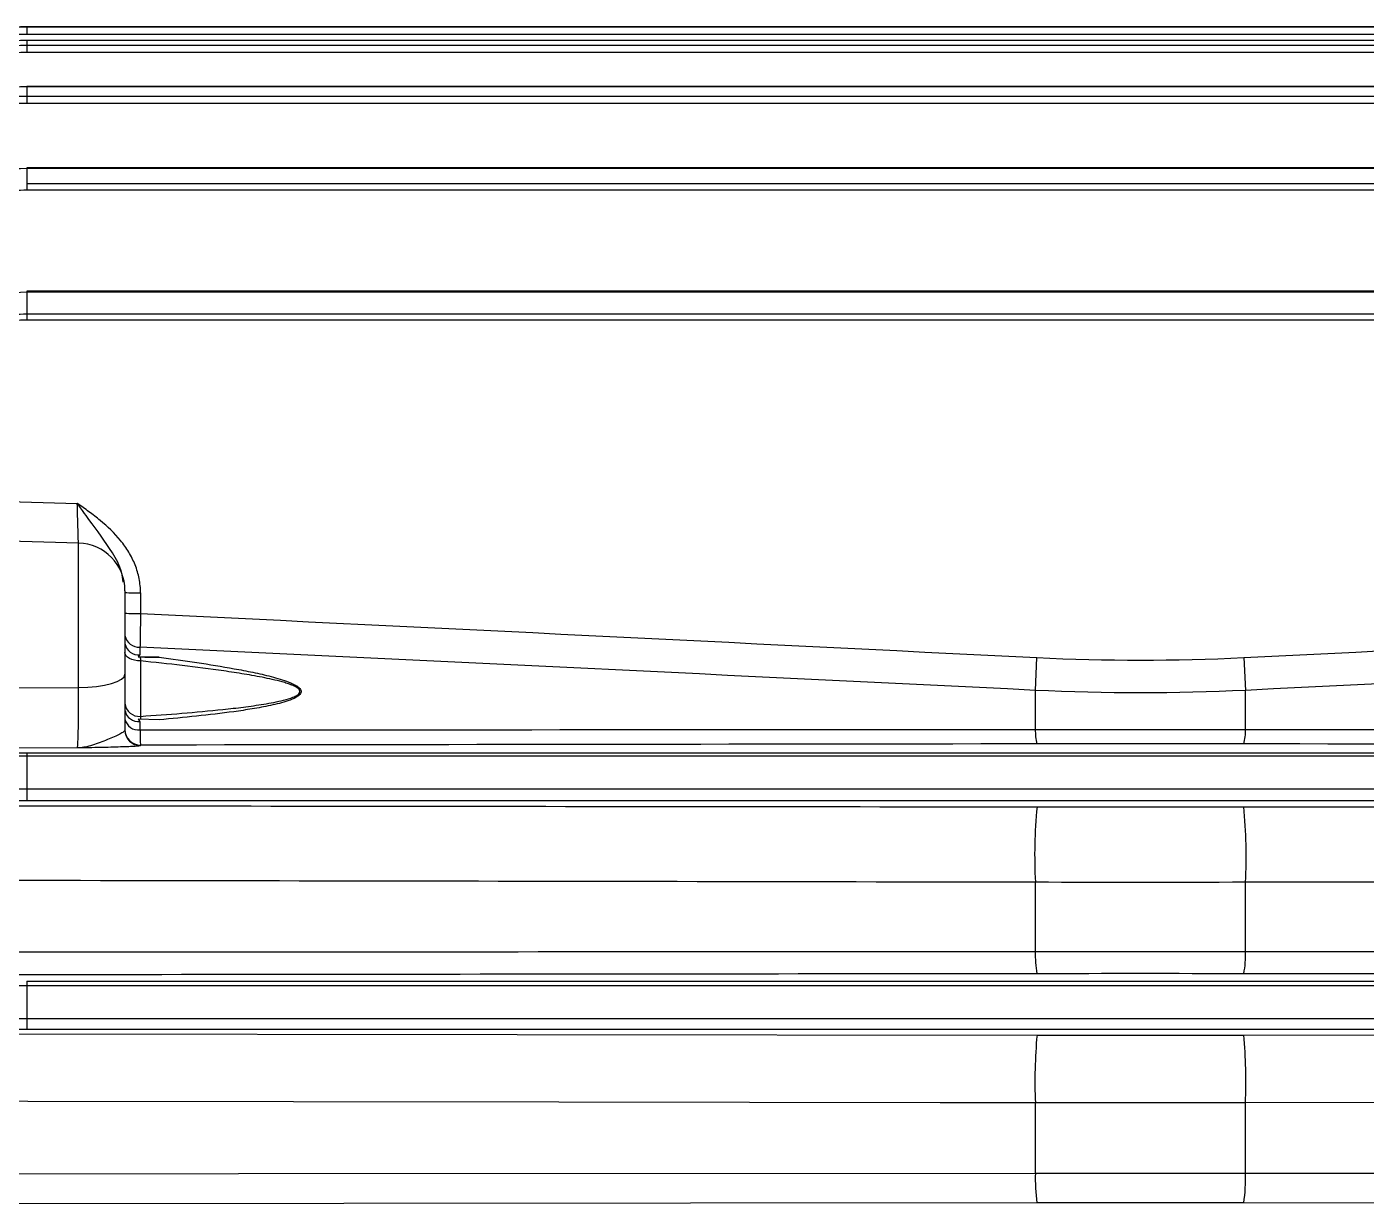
# Paper-space layout '_Top' of a CAD drawing. Header units: inches. Extents: x -10.2 to 13.8, y -10.2 to 6.6.
# Drawn here: x -4.44 to 0.9, y 1.94 to 6.63 of the extents above; entities that cross this region are included whole.
import ezdxf

# ---------------------------------------------------------------- set-up
doc = ezdxf.new("R2010")
doc.units = ezdxf.units.IN
doc.header["$MEASUREMENT"] = 0

psp = doc.layouts.new('_Top')

# ---------------------------------------------------------------- linework, layer by layer
at = {"color": 7, "linetype": 'Continuous', "lineweight": 25}
for p, q in [((4.4384, 6.63), (-4.4384, 6.63)), ((-4.4384, 6.63), (-4.4384, 6.5995)), ((-4.4384, 6.6297), (4.4384, 6.6297)), ((4.4384, 6.5995), (-4.4384, 6.5995)), ((4.4384, 6.5756), (-4.4384, 6.5756)), ((-4.4384, 6.5756), (-4.4384, 6.5274)), ((4.4384, 6.5754), (-4.4384, 6.5754)), ((-4.4384, 6.5572), (4.4384, 6.5572)), ((4.4384, 6.5274), (-4.4384, 6.5274)), ((4.4384, 6.3922), (-4.4384, 6.3922)), ((-4.4384, 6.3922), (-4.4384, 6.3248)), ((4.4384, 6.391), (-4.4384, 6.391)), ((-4.4384, 6.3537), (4.4384, 6.3537)), ((4.4384, 6.3248), (-4.4384, 6.3248)), ((4.4384, 6.0675), (-4.4384, 6.0675)), ((-4.4384, 6.0675), (-4.4384, 5.9784)), ((4.4384, 6.0649), (-4.4384, 6.0649)), ((-4.4384, 6.0056), (4.4384, 6.0056)), ((4.4384, 5.9784), (-4.4384, 5.9784)), ((4.4384, 5.577), (-4.4384, 5.577)), ((-4.4384, 5.577), (-4.4384, 5.4608)), ((4.4384, 5.572), (-4.4384, 5.572)), ((-4.4384, 5.4857), (4.4384, 5.4857)), ((4.4384, 5.4608), (-4.4384, 5.4608)), ((-5.3939, 4.762), (-4.237, 4.7307)), ((-4.232, 4.5729), (-5.844, 4.6151)), ((-4.047, 4.3829), (-4.047, 4.0497)), ((-3.985, 4.3743), (-3.985, 4.292)), ((-3.9107, 4.1174), (-3.9949, 4.1195)), ((-3.9872, 4.1585), (-3.9872, 4.1271)), ((-0.4188, 3.9858), (-0.4122, 4.1164)), ((0.4122, 4.1164), (0.4188, 3.9858)), ((-3.985, 4.1031), (-3.985, 3.8822)), ((-0.4188, 3.83), (-0.4188, 3.9858)), ((0.4188, 3.83), (0.4188, 3.9858)), ((-3.9107, 3.8686), (-3.9949, 3.8707)), ((-3.9872, 3.8622), (-3.9872, 3.8283)), ((-4.237, 3.7562), (-5.3939, 3.7554)), ((-4.4384, 3.7371), (-4.4384, 3.5452)), ((-4.4384, 3.7371), (4.4384, 3.7371)), ((-3.985, 3.7677), (-3.985, 3.7655)), ((4.4384, 3.7235), (-4.4384, 3.7235)), ((-4.4384, 3.593), (4.4384, 3.593)), ((4.4384, 3.5452), (-4.4384, 3.5452)), ((-0.4188, 2.9454), (-0.4188, 3.2209)), ((0.4188, 2.9454), (0.4188, 3.2209)), ((-4.4384, 2.8266), (-4.4384, 2.6349)), ((-4.4384, 2.8266), (4.4384, 2.8266)), ((4.4384, 2.8088), (-4.4384, 2.8088)), ((-4.4384, 2.6784), (4.4384, 2.6784)), ((-5.4558, 2.6173), (-0.4122, 2.6123)), ((4.4384, 2.6349), (-4.4384, 2.6349)), ((0.4122, 2.6123), (5.4558, 2.6173)), ((-0.4188, 2.0622), (-0.4188, 2.3419)), ((0.4188, 2.0622), (0.4188, 2.3419)), ((-0.4122, 1.9431), (-5.4862, 1.9381)), ((5.4862, 1.9381), (0.4122, 1.9431))]:
    psp.add_line(p, q, dxfattribs=at)
at = {"color": 8, "linetype": 'Continuous', "lineweight": 25}
psp.add_line((-4.232, 3.9966), (-4.232, 4.5729), dxfattribs=at)
at = {"color": 7, "linetype": 'Continuous', "lineweight": 25, "flags": 128}
for points in [[(-3.985, 4.1031), (-3.9971, 4.1037), (-4.0087, 4.1057), (-4.0194, 4.1088), (-4.0288, 4.113), (-4.0366, 4.1181), (-4.0423, 4.1239), (-4.0458, 4.1303), (-4.047, 4.1368)], [(-4.232, 3.9966), (-4.1957, 3.9979), (-4.1609, 4.001), (-4.1289, 4.006), (-4.1009, 4.0126), (-4.078, 4.0206), (-4.061, 4.0297), (-4.0505, 4.0395), (-4.047, 4.0497)], [(-5.3989, 3.9936), (-5.023, 3.9946), (-4.232, 3.9966)], [(-0.4188, 2.3419), (-0.7985, 2.3425), (-2.3174, 2.3447), (-5.4928, 2.3492)], [(5.4928, 2.3492), (5.1131, 2.3487), (3.5942, 2.3465), (0.4188, 2.3419)], [(-5.4928, 2.0595), (-5.1131, 2.0597), (-3.5942, 2.0605), (-0.4188, 2.0622)], [(0.4188, 2.0622), (0.7985, 2.062), (2.3174, 2.0612), (5.4928, 2.0595)]]:
    psp.add_lwpolyline(points, dxfattribs=at)
at = {"color": 7, "linetype": 'Continuous', "lineweight": 25}
for centre, radius, start, end in [((-4.4384, 5.63), 1, 90, 135), ((-4.237, 4.3829), 0.19, 0, 88.5), ((-4.0005, 4.9677), 0.5935, 265.5056, 271.4954), ((-4.0005, 4.8853), 0.5935, 265.5056, 271.4954), ((-3.9927, 4.2133), 0.0551, 189.6293, 275.7671), ((-3.9928, 4.1818), 0.055, 189.8945, 275.9202), ((-3.9896, 3.9397), 0.0577, 185.4475, 274.5677), ((-3.9939, 3.916), 0.0543, 192.2595, 277.1768), ((-3.9941, 3.8821), 0.0542, 192.5788, 277.3321), ((-3.985, 3.8296), 0.062, 180.0098, 270.0098), ((-3.985, 3.8275), 0.062, 180.0098, 270.0098), ((-0.2133, 3.8241), 0.2056, 178.3536, 194.6087), ((0.2133, 3.8241), 0.2056, 345.3913, 1.6464), ((1.632, 3.326), 2.0535, 174.5382, 182.9343), ((-1.632, 3.326), 2.0535, 357.0657, 5.4618), ((0.0153, 2.9332), 0.4343, 178.3909, 190.1541), ((-0.0153, 2.9332), 0.4343, 349.8459, 1.6091), ((1.6214, 2.4272), 2.0419, 174.7978, 182.3925), ((-1.6214, 2.4272), 2.0419, 357.6075, 5.2022), ((0.2961, 2.0423), 0.7152, 178.4032, 187.9704), ((-0.2961, 2.0423), 0.7152, 352.0296, 1.5968)]:
    psp.add_arc(centre, radius, start, end, dxfattribs=at)
for points, knots in [([(-5.1455, 6.3367), (-5.0988, 6.3834), (-5.0484, 6.4247), (-4.9673, 6.479), (-4.9393, 6.4958), (-4.8815, 6.5267), (-4.8515, 6.5409), (-4.7608, 6.5785), (-4.6986, 6.5974), (-4.5705, 6.6231), (-4.5044, 6.6297), (-4.4384, 6.6297)], [0, 0, 0, 0, 0.25, 0.25, 0.375, 0.375, 0.5, 0.5, 0.75, 0.75, 1, 1, 1, 1]), ([(-4.4384, 6.5754), (-4.5044, 6.5754), (-4.5694, 6.5689), (-4.6652, 6.5497), (-4.6969, 6.5418), (-4.7597, 6.5227), (-4.7909, 6.5115), (-4.8816, 6.4737), (-4.939, 6.4429), (-5.0475, 6.3701), (-5.0989, 6.3279), (-5.1455, 6.2811)], [0, 0, 0, 0, 0.25, 0.25, 0.375, 0.375, 0.5, 0.5, 0.75, 0.75, 1, 1, 1, 1]), ([(-4.4384, 6.5995), (-4.4704, 6.5995), (-4.5023, 6.5979), (-4.5659, 6.5916), (-4.5974, 6.5869), (-4.6904, 6.5683), (-4.7508, 6.5499), (-4.8387, 6.5135), (-4.8677, 6.4997), (-4.9237, 6.4697), (-4.9508, 6.4535), (-5.0295, 6.4009), (-5.0784, 6.3608), (-5.1236, 6.3156)], [0, 0, 0, 0, 0.125, 0.125, 0.25, 0.25, 0.5, 0.5, 0.625, 0.625, 0.75, 0.75, 1, 1, 1, 1]), ([(-5.1455, 6.2599), (-5.0991, 6.3071), (-5.0488, 6.3489), (-4.9679, 6.4039), (-4.9399, 6.421), (-4.8822, 6.4524), (-4.8523, 6.4669), (-4.7615, 6.5051), (-4.6992, 6.5244), (-4.5709, 6.5505), (-4.5046, 6.5572), (-4.4384, 6.5572)], [0, 0, 0, 0, 0.25, 0.25, 0.375, 0.375, 0.5, 0.5, 0.75, 0.75, 1, 1, 1, 1]), ([(-4.4384, 6.5274), (-4.4705, 6.5274), (-4.5024, 6.5258), (-4.5662, 6.5193), (-4.5978, 6.5145), (-4.6911, 6.4955), (-4.7515, 6.4768), (-4.8394, 6.4397), (-4.8684, 6.4258), (-4.9244, 6.3953), (-4.9515, 6.3787), (-5.0299, 6.3254), (-5.0786, 6.2848), (-5.1236, 6.2391)], [0, 0, 0, 0, 0.125, 0.125, 0.25, 0.25, 0.5, 0.5, 0.625, 0.625, 0.75, 0.75, 1, 1, 1, 1]), ([(-4.4384, 6.391), (-4.5047, 6.391), (-4.5699, 6.3843), (-4.6661, 6.3646), (-4.6979, 6.3564), (-4.7451, 6.3416), (-4.7608, 6.3363), (-4.7918, 6.3248), (-4.8072, 6.3187), (-4.8827, 6.2864), (-4.94, 6.2548), (-5.0212, 6.1989), (-5.0476, 6.1788), (-5.0982, 6.136), (-5.1224, 6.1133), (-5.1455, 6.0895)], [0, 0, 0, 0, 0.25, 0.25, 0.375, 0.375, 0.4375, 0.4375, 0.5, 0.5, 0.75, 0.75, 0.875, 0.875, 1, 1, 1, 1]), ([(-5.1455, 6.0457), (-5.0997, 6.094), (-5.0499, 6.1371), (-4.9694, 6.194), (-4.9416, 6.2116), (-4.8984, 6.2361), (-4.8836, 6.244), (-4.8539, 6.2589), (-4.839, 6.2659), (-4.7634, 6.2991), (-4.7009, 6.3192), (-4.6041, 6.3397), (-4.5712, 6.3449), (-4.505, 6.3519), (-4.4717, 6.3537), (-4.4384, 6.3537)], [0, 0, 0, 0, 0.25, 0.25, 0.375, 0.375, 0.4375, 0.4375, 0.5, 0.5, 0.75, 0.75, 0.875, 0.875, 1, 1, 1, 1]), ([(-4.4384, 6.3248), (-4.4707, 6.3248), (-4.5029, 6.3231), (-4.5671, 6.3163), (-4.599, 6.3112), (-4.6928, 6.2913), (-4.7534, 6.2717), (-4.8266, 6.2395), (-4.8411, 6.2327), (-4.8699, 6.2182), (-4.8842, 6.2106), (-4.9261, 6.1868), (-4.953, 6.1696), (-5.031, 6.1143), (-5.0792, 6.0725), (-5.1236, 6.0256)], [0, 0, 0, 0, 0.125, 0.125, 0.25, 0.25, 0.5, 0.5, 0.5625, 0.5625, 0.625, 0.625, 0.75, 0.75, 1, 1, 1, 1]), ([(-4.4384, 6.0649), (-4.5054, 6.0649), (-4.5711, 6.0577), (-4.6679, 6.0367), (-4.6999, 6.028), (-4.7474, 6.0123), (-4.7632, 6.0066), (-4.7943, 5.9945), (-4.8096, 5.9881), (-4.8851, 5.954), (-4.9421, 5.9208), (-5.0229, 5.8621), (-5.049, 5.8411), (-5.099, 5.7966), (-5.1228, 5.7731), (-5.1455, 5.7485)], [0, 0, 0, 0, 0.25, 0.25, 0.375, 0.375, 0.4375, 0.4375, 0.5, 0.5, 0.75, 0.75, 0.875, 0.875, 1, 1, 1, 1]), ([(-4.4384, 5.9784), (-4.4711, 5.9784), (-4.5038, 5.9765), (-4.5687, 5.9692), (-4.6011, 5.9636), (-4.696, 5.9419), (-4.7568, 5.9206), (-4.83, 5.886), (-4.8445, 5.8787), (-4.8732, 5.8632), (-4.8874, 5.855), (-4.9291, 5.8295), (-4.9558, 5.8112), (-5.0329, 5.7525), (-5.0802, 5.7084), (-5.1236, 5.6594)], [0, 0, 0, 0, 0.125, 0.125, 0.25, 0.25, 0.5, 0.5, 0.5625, 0.5625, 0.625, 0.625, 0.75, 0.75, 1, 1, 1, 1]), ([(-4.4384, 5.572), (-4.5065, 5.572), (-4.5733, 5.564), (-4.6715, 5.5407), (-4.7039, 5.531), (-4.7679, 5.5078), (-4.7989, 5.4944), (-4.8593, 5.4646), (-4.8885, 5.448), (-4.9453, 5.4119), (-4.9729, 5.3922), (-5.0262, 5.3498), (-5.0517, 5.3273), (-5.1004, 5.2799), (-5.1235, 5.2551), (-5.1455, 5.2291)], [0, 0, 0, 0, 0.25, 0.25, 0.375, 0.375, 0.5, 0.5, 0.625, 0.625, 0.75, 0.75, 0.875, 0.875, 1, 1, 1, 1]), ([(-5.1455, 5.1244), (-5.1024, 5.1782), (-5.055, 5.2273), (-4.977, 5.2933), (-4.9498, 5.314), (-4.9071, 5.343), (-4.8925, 5.3523), (-4.8631, 5.37), (-4.8482, 5.3784), (-4.7729, 5.4181), (-4.7096, 5.4428), (-4.61, 5.4683), (-4.5759, 5.4748), (-4.5074, 5.4835), (-4.473, 5.4857), (-4.4384, 5.4857)], [0, 0, 0, 0, 0.25, 0.25, 0.375, 0.375, 0.4375, 0.4375, 0.5, 0.5, 0.75, 0.75, 0.875, 0.875, 1, 1, 1, 1]), ([(-4.4384, 5.4608), (-4.472, 5.4608), (-4.5054, 5.4587), (-4.5717, 5.4502), (-4.6048, 5.4438), (-4.7016, 5.4188), (-4.7629, 5.3946), (-4.836, 5.3557), (-4.8504, 5.3475), (-4.8789, 5.3301), (-4.893, 5.321), (-4.9343, 5.2927), (-4.9607, 5.2724), (-5.0362, 5.2079), (-5.082, 5.1599), (-5.1236, 5.1075)], [0, 0, 0, 0, 0.125, 0.125, 0.25, 0.25, 0.5, 0.5, 0.5625, 0.5625, 0.625, 0.625, 0.75, 0.75, 1, 1, 1, 1]), ([(-3.985, 4.3743), (-3.985, 4.3935), (-3.9869, 4.4124), (-3.9924, 4.4402), (-3.9947, 4.4494), (-4.0001, 4.4676), (-4.0032, 4.4767), (-4.0138, 4.5033), (-4.0223, 4.5203), (-4.0418, 4.5529), (-4.0529, 4.5685), (-4.0889, 4.6128), (-4.1163, 4.6387), (-4.1602, 4.6747), (-4.1753, 4.6863), (-4.1983, 4.7031), (-4.206, 4.7087), (-4.2215, 4.7198), (-4.2293, 4.7253), (-4.237, 4.7307)], [0, 0, 0, 0, 0.125, 0.125, 0.1875, 0.1875, 0.25, 0.25, 0.375, 0.375, 0.5, 0.5, 0.75, 0.75, 0.875, 0.875, 0.9375, 0.9375, 1, 1, 1, 1]), ([(-3.985, 4.292), (-3.9852, 4.2793), (-3.9854, 4.2667), (-3.9858, 4.2423), (-3.986, 4.2305), (-3.9864, 4.2076), (-3.9865, 4.1966), (-3.9869, 4.1764), (-3.987, 4.167), (-3.9872, 4.1585)], [0, 0, 0, 0, 0.25, 0.25, 0.5, 0.5, 0.75, 0.75, 1, 1, 1, 1]), ([(-3.9107, 4.1174), (-3.8606, 4.1108), (-3.8105, 4.1039), (-3.7107, 4.0891), (-3.6609, 4.0811), (-3.5866, 4.0677), (-3.5619, 4.0629), (-3.5129, 4.0526), (-3.4885, 4.0471), (-3.4526, 4.0377), (-3.4407, 4.0344), (-3.4172, 4.0272), (-3.4056, 4.0233), (-3.3886, 4.0166), (-3.383, 4.0142), (-3.3723, 4.009), (-3.3672, 4.0063), (-3.3576, 4.0001), (-3.3532, 3.9966), (-3.3483, 3.9906), (-3.3469, 3.9884), (-3.3453, 3.984), (-3.3449, 3.9817), (-3.3454, 3.9772), (-3.3463, 3.9749), (-3.3488, 3.9708), (-3.3504, 3.9688), (-3.3561, 3.9634), (-3.3608, 3.9603), (-3.3755, 3.9521), (-3.3863, 3.9479), (-3.4086, 3.9403), (-3.4201, 3.937), (-3.4436, 3.9309), (-3.4554, 3.9281), (-3.4913, 3.9204), (-3.5155, 3.916), (-3.5642, 3.9079), (-3.5887, 3.9042), (-3.6625, 3.894), (-3.712, 3.8882), (-3.8112, 3.8777), (-3.8609, 3.873), (-3.9107, 3.8686)], [0, 0, 0, 0, 0.125, 0.125, 0.25, 0.25, 0.3125, 0.3125, 0.375, 0.375, 0.40625, 0.40625, 0.4375, 0.4375, 0.453125, 0.453125, 0.46875, 0.46875, 0.484375, 0.484375, 0.492188, 0.492188, 0.5, 0.5, 0.507813, 0.507813, 0.515625, 0.515625, 0.53125, 0.53125, 0.5625, 0.5625, 0.59375, 0.59375, 0.625, 0.625, 0.6875, 0.6875, 0.75, 0.75, 0.875, 0.875, 1, 1, 1, 1]), ([(-3.985, 3.8822), (-3.9301, 3.8859), (-3.8752, 3.8899), (-3.7656, 3.8989), (-3.711, 3.9039), (-3.6292, 3.9126), (-3.602, 3.9157), (-3.5479, 3.9226), (-3.5208, 3.9264), (-3.4807, 3.933), (-3.4673, 3.9353), (-3.4408, 3.9405), (-3.4277, 3.9434), (-3.402, 3.9499), (-3.3893, 3.9535), (-3.3715, 3.9606), (-3.3656, 3.9633), (-3.3579, 3.9683), (-3.3556, 3.9701), (-3.3517, 3.9742), (-3.3502, 3.9765), (-3.3492, 3.9814), (-3.3497, 3.984), (-3.3522, 3.9887), (-3.3543, 3.9909), (-3.3611, 3.9967), (-3.3668, 3.9999), (-3.3786, 4.0054), (-3.3848, 4.0079), (-3.3974, 4.0124), (-3.4039, 4.0145), (-3.4234, 4.0204), (-3.4366, 4.0238), (-3.4631, 4.0301), (-3.4766, 4.033), (-3.517, 4.0412), (-3.5442, 4.046), (-3.5988, 4.0551), (-3.6262, 4.0592), (-3.7086, 4.0711), (-3.7638, 4.0781), (-3.8743, 4.0912), (-3.9296, 4.0973), (-3.985, 4.1031)], [0, 0, 0, 0, 0.125, 0.125, 0.25, 0.25, 0.3125, 0.3125, 0.375, 0.375, 0.40625, 0.40625, 0.4375, 0.4375, 0.46875, 0.46875, 0.484375, 0.484375, 0.492187, 0.492187, 0.5, 0.5, 0.507812, 0.507812, 0.515625, 0.515625, 0.53125, 0.53125, 0.546875, 0.546875, 0.5625, 0.5625, 0.59375, 0.59375, 0.625, 0.625, 0.6875, 0.6875, 0.75, 0.75, 0.875, 0.875, 1, 1, 1, 1]), ([(-4.047, 4.0497), (-4.047, 4.0132), (-4.047, 3.9761), (-4.047, 3.9289), (-4.047, 3.9194), (-4.047, 3.9006), (-4.047, 3.8913), (-4.047, 3.8635), (-4.047, 3.8454), (-4.047, 3.8275)], [0, 0, 0, 0, 0.5, 0.5, 0.625, 0.625, 0.75, 0.75, 1, 1, 1, 1]), ([(-4.237, 3.7562), (-4.2366, 3.7565), (-4.2362, 3.7586), (-4.2354, 3.7658), (-4.2351, 3.771), (-4.2344, 3.7843), (-4.234, 3.7924), (-4.2334, 3.811), (-4.2332, 3.8218), (-4.2327, 3.8448), (-4.2325, 3.8572), (-4.2322, 3.8838), (-4.232, 3.8975), (-4.2319, 3.9256), (-4.2318, 3.9402), (-4.2319, 3.9687), (-4.2319, 3.9827), (-4.232, 3.9966)], [0, 0, 0, 0, 0.125, 0.125, 0.25, 0.25, 0.375, 0.375, 0.5, 0.5, 0.625, 0.625, 0.75, 0.75, 0.875, 0.875, 1, 1, 1, 1]), ([(-4.047, 3.8275), (-4.047, 3.8253), (-4.049, 3.8229), (-4.0561, 3.8176), (-4.0613, 3.8146), (-4.0741, 3.8082), (-4.0817, 3.8047), (-4.0984, 3.7973), (-4.1075, 3.7933), (-4.1359, 3.7814), (-4.1562, 3.7733), (-4.1865, 3.7641), (-4.1966, 3.7615), (-4.2118, 3.7587), (-4.2168, 3.7579), (-4.2269, 3.7567), (-4.232, 3.7564), (-4.237, 3.7562)], [0, 0, 0, 0, 0.125, 0.125, 0.25, 0.25, 0.375, 0.375, 0.5, 0.5, 0.75, 0.75, 0.875, 0.875, 0.9375, 0.9375, 1, 1, 1, 1]), ([(-3.9872, 3.8283), (-3.987, 3.819), (-3.9869, 3.8106), (-3.9865, 3.7959), (-3.9864, 3.7896), (-3.9858, 3.7739), (-3.9854, 3.7683), (-3.985, 3.7677)], [0, 0, 0, 0, 0.25, 0.25, 0.5, 0.5, 1, 1, 1, 1]), ([(-5.1236, 3.7463), (-5.082, 3.7449), (-5.0361, 3.7437), (-4.9599, 3.742), (-4.9333, 3.7414), (-4.8784, 3.7405), (-4.8501, 3.74), (-4.7917, 3.7392), (-4.7615, 3.7388), (-4.7148, 3.7383), (-4.699, 3.7382), (-4.6673, 3.7379), (-4.6513, 3.7378), (-4.5711, 3.7373), (-4.5055, 3.7371), (-4.4384, 3.7371)], [0, 0, 0, 0, 0.25, 0.25, 0.375, 0.375, 0.5, 0.5, 0.625, 0.625, 0.6875, 0.6875, 0.75, 0.75, 1, 1, 1, 1]), ([(-3.985, 3.7655), (-3.985, 3.765), (-3.9869, 3.7645), (-3.9924, 3.7638), (-3.9947, 3.7635), (-4.0001, 3.7631), (-4.0032, 3.7628), (-4.0138, 3.7621), (-4.0223, 3.7617), (-4.0418, 3.7608), (-4.0529, 3.7604), (-4.0889, 3.7593), (-4.1163, 3.7586), (-4.1602, 3.7576), (-4.1753, 3.7573), (-4.1983, 3.7569), (-4.206, 3.7567), (-4.2215, 3.7565), (-4.2293, 3.7563), (-4.237, 3.7562)], [0, 0, 0, 0, 0.125, 0.125, 0.1875, 0.1875, 0.25, 0.25, 0.375, 0.375, 0.5, 0.5, 0.75, 0.75, 0.875, 0.875, 0.9375, 0.9375, 1, 1, 1, 1]), ([(-4.4384, 3.7235), (-4.5074, 3.7235), (-4.5749, 3.7236), (-4.6575, 3.7239), (-4.6739, 3.7239), (-4.7066, 3.7241), (-4.7229, 3.7241), (-4.771, 3.7244), (-4.8021, 3.7246), (-4.8624, 3.725), (-4.8916, 3.7252), (-4.9482, 3.7257), (-4.9757, 3.726), (-5.0283, 3.7266), (-5.0535, 3.7269), (-5.1013, 3.7275), (-5.124, 3.7279), (-5.1455, 3.7282)], [0, 0, 0, 0, 0.25, 0.25, 0.3125, 0.3125, 0.375, 0.375, 0.5, 0.5, 0.625, 0.625, 0.75, 0.75, 0.875, 0.875, 1, 1, 1, 1]), ([(-5.1455, 3.5798), (-5.1015, 3.5818), (-5.0533, 3.5836), (-4.9744, 3.5861), (-4.947, 3.5868), (-4.9041, 3.5879), (-4.8895, 3.5882), (-4.8599, 3.5889), (-4.845, 3.5892), (-4.7696, 3.5906), (-4.7066, 3.5915), (-4.608, 3.5924), (-4.5743, 3.5926), (-4.5065, 3.5929), (-4.4725, 3.593), (-4.4384, 3.593)], [0, 0, 0, 0, 0.25, 0.25, 0.375, 0.375, 0.4375, 0.4375, 0.5, 0.5, 0.75, 0.75, 0.875, 0.875, 1, 1, 1, 1]), ([(-4.4384, 3.5452), (-4.4715, 3.5452), (-4.5045, 3.5451), (-4.5701, 3.5449), (-4.6028, 3.5448), (-4.6985, 3.5442), (-4.7596, 3.5436), (-4.8327, 3.5426), (-4.8472, 3.5424), (-4.8758, 3.542), (-4.89, 3.5418), (-4.9315, 3.5411), (-4.9581, 3.5406), (-5.0345, 3.539), (-5.0811, 3.5378), (-5.1236, 3.5364)], [0, 0, 0, 0, 0.125, 0.125, 0.25, 0.25, 0.5, 0.5, 0.5625, 0.5625, 0.625, 0.625, 0.75, 0.75, 1, 1, 1, 1]), ([(-4.4384, 2.8088), (-4.5058, 2.8088), (-4.572, 2.8089), (-4.6694, 2.8092), (-4.7015, 2.8094), (-4.7492, 2.8096), (-4.765, 2.8097), (-4.7961, 2.8099), (-4.8114, 2.81), (-4.8868, 2.8106), (-4.9438, 2.8111), (-5.0242, 2.812), (-5.0502, 2.8123), (-5.0996, 2.813), (-5.1231, 2.8134), (-5.1455, 2.8137)], [0, 0, 0, 0, 0.25, 0.25, 0.375, 0.375, 0.4375, 0.4375, 0.5, 0.5, 0.75, 0.75, 0.875, 0.875, 1, 1, 1, 1]), ([(-5.1455, 2.6671), (-5.1001, 2.6689), (-5.0507, 2.6704), (-4.9706, 2.6725), (-4.9429, 2.6732), (-4.8997, 2.6741), (-4.885, 2.6744), (-4.8554, 2.6749), (-4.8404, 2.6752), (-4.7649, 2.6764), (-4.7023, 2.6772), (-4.6051, 2.6779), (-4.572, 2.6781), (-4.5054, 2.6784), (-4.4719, 2.6784), (-4.4384, 2.6784)], [0, 0, 0, 0, 0.25, 0.25, 0.375, 0.375, 0.4375, 0.4375, 0.5, 0.5, 0.75, 0.75, 0.875, 0.875, 1, 1, 1, 1]), ([(-4.4384, 2.6349), (-4.4709, 2.6349), (-4.5033, 2.6349), (-4.5678, 2.6347), (-4.5999, 2.6346), (-4.6942, 2.634), (-4.7549, 2.6335), (-4.8281, 2.6326), (-4.8426, 2.6324), (-4.8714, 2.632), (-4.8856, 2.6318), (-4.9274, 2.6312), (-4.9543, 2.6307), (-5.0319, 2.6292), (-5.0797, 2.6281), (-5.1236, 2.6269)], [0, 0, 0, 0, 0.125, 0.125, 0.25, 0.25, 0.5, 0.5, 0.5625, 0.5625, 0.625, 0.625, 0.75, 0.75, 1, 1, 1, 1])]:
    psp.add_open_spline(points, degree=3, knots=knots, dxfattribs=at)
at = {"color": 8, "linetype": 'Continuous', "lineweight": 25}
for points, knots in [([(-4.2326, 4.5729), (-4.2327, 4.5753), (-4.233, 4.5859), (-4.234, 4.6234), (-4.2355, 4.676), (-4.2365, 4.7139), (-4.237, 4.7307)], [0, 0, 0, 0, 0.093583, 0.417856, 0.742299, 1, 1, 1, 1]), ([(-4.0539, 4.417), (-4.0556, 4.4303), (-4.0609, 4.4722), (-4.1092, 4.5574), (-4.1659, 4.6321), (-4.2105, 4.6937), (-4.2246, 4.7134), (-4.2319, 4.7236), (-4.235, 4.7279), (-4.2363, 4.7298), (-4.2369, 4.7306), (-4.237, 4.7307)], [0, 0, 0, 0, 0.107974, 0.341185, 0.785829, 0.891302, 0.955878, 0.981464, 0.992171, 0.998514, 1, 1, 1, 1])]:
    psp.add_open_spline(points, degree=3, knots=knots, dxfattribs=at)
at = {"color": 7, "linetype": 'Continuous', "lineweight": 25}
for points in [[(-3.985, 4.292), (-2.794, 4.2341), (-1.6031, 4.1756), (-0.4122, 4.1164)], [(0.4122, 4.1164), (1.6031, 4.1756), (2.794, 4.2341), (3.985, 4.292)], [(-3.9872, 4.1271), (-3.9898, 4.1245), (-3.9923, 4.122), (-3.9949, 4.1195)], [(-3.9949, 4.1195), (-3.9921, 4.1191), (-3.9893, 4.1189), (-3.9864, 4.1189)], [(-0.4188, 3.9858), (-1.6082, 4.044), (-2.7977, 4.1015), (-3.9872, 4.1585)], [(-3.9864, 4.1189), (-3.9859, 4.1139), (-3.9855, 4.1087), (-3.985, 4.1031)], [(-3.9864, 4.1189), (-3.9612, 4.1185), (-3.936, 4.118), (-3.9107, 4.1174)], [(-0.4122, 4.1164), (-0.1374, 4.1027), (0.1374, 4.1027), (0.4122, 4.1164)], [(3.9872, 4.1585), (2.7977, 4.1015), (1.6082, 4.044), (0.4188, 3.9858)], [(0.4188, 3.9858), (0.1398, 3.9723), (-0.1398, 3.9723), (-0.4188, 3.9858)], [(-3.9949, 3.8707), (-3.9923, 3.8679), (-3.9898, 3.865), (-3.9872, 3.8622)], [(-3.985, 3.8822), (-3.9855, 3.8786), (-3.9859, 3.8746), (-3.9864, 3.8701)], [(-3.9872, 3.8283), (-2.7977, 3.8289), (-1.6082, 3.8295), (-0.4188, 3.83)], [(-0.4188, 3.83), (-0.1398, 3.83), (0.1398, 3.83), (0.4188, 3.83)], [(0.4188, 3.83), (1.6082, 3.8295), (2.7977, 3.8289), (3.9872, 3.8283)], [(-0.4122, 3.7723), (-1.6031, 3.7707), (-2.794, 3.7692), (-3.985, 3.7677)], [(0.4122, 3.7723), (0.1374, 3.7726), (-0.1374, 3.7726), (-0.4122, 3.7723)], [(3.985, 3.7677), (2.794, 3.7692), (1.6031, 3.7707), (0.4122, 3.7723)], [(-5.423, 3.527), (-3.7527, 3.5252), (-2.0824, 3.5233), (-0.4122, 3.5215)], [(0.4122, 3.5215), (2.0824, 3.5233), (3.7527, 3.5252), (5.423, 3.527)], [(-0.4122, 3.5215), (-0.1374, 3.5212), (0.1374, 3.5212), (0.4122, 3.5215)], [(-0.4188, 3.2209), (-2.1101, 3.2239), (-3.8015, 3.2268), (-5.4928, 3.2296)], [(0.4188, 3.2209), (0.1397, 3.2204), (-0.1397, 3.2204), (-0.4188, 3.2209)], [(5.4928, 3.2296), (3.8015, 3.2268), (2.1101, 3.2239), (0.4188, 3.2209)], [(-5.4928, 2.943), (-3.8015, 2.9438), (-2.1101, 2.9446), (-0.4188, 2.9454)], [(-0.4188, 2.9454), (-0.1397, 2.9454), (0.1397, 2.9454), (0.4188, 2.9454)], [(0.4188, 2.9454), (2.1101, 2.9446), (3.8015, 2.9438), (5.4928, 2.943)], [(-0.4122, 2.8566), (-2.1035, 2.8547), (-3.7948, 2.8529), (-5.4862, 2.8511)], [(0.4122, 2.8566), (0.1374, 2.8569), (-0.1374, 2.8569), (-0.4122, 2.8566)], [(5.4862, 2.8511), (3.7948, 2.8529), (2.1035, 2.8547), (0.4122, 2.8566)], [(-0.4122, 2.6123), (-0.1374, 2.612), (0.1374, 2.612), (0.4122, 2.6123)], [(0.4188, 2.3419), (0.1397, 2.3415), (-0.1397, 2.3415), (-0.4188, 2.3419)], [(-0.4188, 2.0622), (-0.1397, 2.0623), (0.1397, 2.0623), (0.4188, 2.0622)], [(0.4122, 1.9431), (0.1374, 1.9434), (-0.1374, 1.9434), (-0.4122, 1.9431)]]:
    psp.add_open_spline(points, degree=3, dxfattribs=at)

doc.saveas('drawing.dxf')
